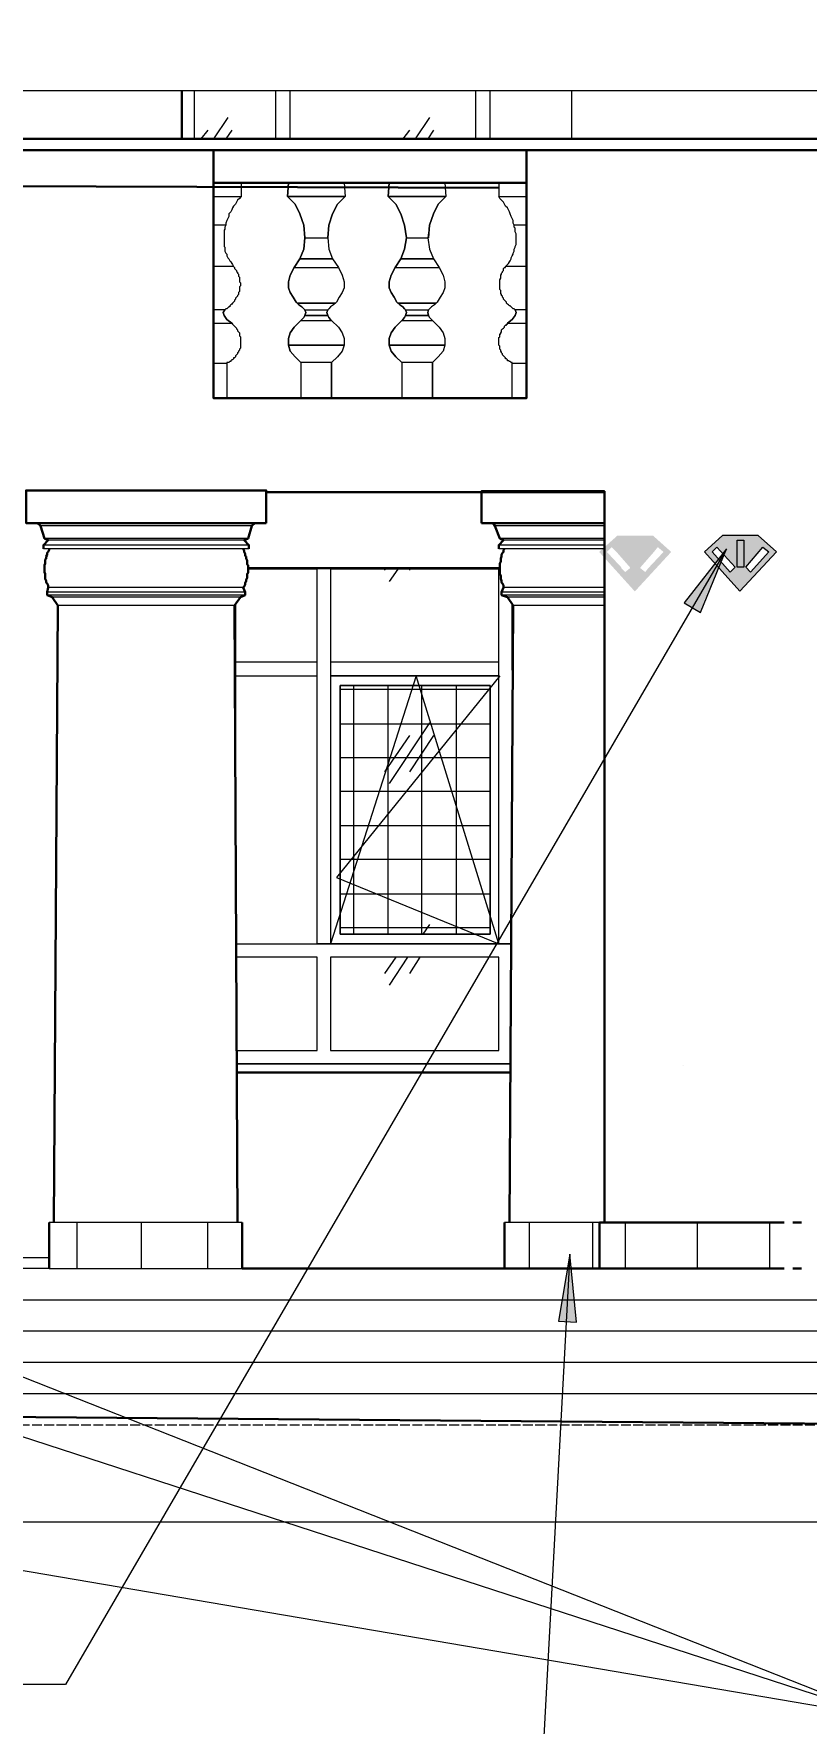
# Model space of a CAD drawing. Header units: millimetres. Extents: x 504091 to 2165846, y 135022 to 442887.
# Drawn here: x 1037907 to 1041310, y 306721 to 314164 of the extents above; entities that cross this region are included whole.
import ezdxf

# ---------------------------------------------------------------- set-up
doc = ezdxf.new("R2010")
doc.units = ezdxf.units.MM
doc.linetypes.add('PDF_IMPORT', pattern=[1, 0.8, -0.2])
doc.layers.get('Defpoints').update_dxf_attribs({"color": 255})
doc.layers.add('+АР_Вспомогательная', color=7, linetype='Continuous', lineweight=9)
doc.layers.add('размеры', color=7, linetype='Continuous', lineweight=9)
for name, color, linetype in [('PDF _Аннотация', 7, 'Continuous'), ('PDF _Витраж', 7, 'Continuous'), ('PDF _Лестницы', 7, 'Continuous'), ('PDF _Линии', 7, 'Continuous'), ('PDF _Перекрытие', 7, 'Continuous'), ('PDF _Стены наружные', 7, 'Continuous'), ('PDF _Узлы', 7, 'Continuous')]:
    doc.layers.add(name, color=color, linetype=linetype)
for name, color, linetype, true_color in [('PDF _Колонны', 7, 'Continuous', 0xfbfbf4), ('PDF _Ограждение', 7, 'Continuous', 0x7f7f7f), ('PDF _Окна', 7, 'Continuous', 0x383e42), ('PDF _Стены штриховка поверхности', 7, 'Continuous', 0xcacbcc)]:
    doc.layers.add(name, color=color, linetype=linetype, true_color=true_color)
doc.styles.add('GOST Common_1', font='GOST_Common.ttf', dxfattribs={"width": 0.9, "height": 250})
doc.styles.add('GOST Common_6', font='GOST_Common.ttf', dxfattribs={"width": 0.9, "height": 200})
doc.dimstyles.new('ADSK_Основной_2_5_мм_Округление_до_10_мм', dxfattribs={"dimscale": 304.8, "dimtxt": 251.428749, "dimasz": 0.463911, "dimexe": 0.492126, "dimexo": 0.492126, "dimgap": 0.098425, "dimtad": 1, "dimdec": 0, "dimrnd": 10, "dimdsep": 46, "dimtxsty": 'GOST Common_1', "dimblk1": 'OBLIQUE', "dimblk2": 'OBLIQUE', "dimsah": 1, "dimcen": 0.09, "dimdle": 0.492126, "dimazin": 2, "dimtfac": 1, "dimtdec": 4, "dimtix": 1, "dimtmove": 0, "dimatfit": 3, "dimfxl": 0, "dimtvp": 1, "dimtolj": 1, "dimtzin": 0, "dimlwd": 20, "dimlwe": 20, "dimarcsym": 0})

# ---------------------------------------------------------------- blocks, each defined once
blk = doc.blocks.new('_Oblique')
at = {"color": 0, "linetype": 'ByBlock', "lineweight": -2}
blk.add_line((-0.5, -0.5), (0.5, 0.5), dxfattribs=at)
blk = doc.blocks.new('*D959')
at = {"layer": 'Defpoints', "color": 0, "lineweight": 20, "transparency": 16777216}
for p in [(1028763.5, 308034.7), (1042002.3, 308089.2), (1042002.3, 307608.4)]:
    blk.add_point(p, dxfattribs=at)
at = {"layer": 'размеры', "color": 0, "transparency": 16777216}
for p, q in [((1028763.5, 307884.7), (1028763.5, 307458.4)), ((1042002.3, 307939.2), (1042002.3, 307458.4)), ((1028613.5, 307608.4), (1042152.3, 307608.4))]:
    blk.add_line(p, q, dxfattribs=at)
at = {"layer": 'размеры', "color": 0, "transparency": 16777216, "xscale": 141.4, "yscale": 141.4, "zscale": 141.4, "rotation": 180}
blk.add_blockref('_Oblique', (1028763.5, 307608.4), dxfattribs=at)
at = {"layer": 'размеры', "color": 0, "transparency": 16777216, "xscale": 141.4, "yscale": 141.4, "zscale": 141.4}
blk.add_blockref('_Oblique', (1042002.3, 307608.4), dxfattribs=at)
at = {"layer": 'размеры', "color": 0, "lineweight": 20, "transparency": 16777216, "insert": (1035382.9, 307738.4), "char_height": 200, "attachment_point": 5, "style": 'GOST Common_6'}
blk.add_mtext('\\A1;13250', dxfattribs=at)

msp = doc.modelspace()

# ---------------------------------------------------------------- hatches: boundary and pattern name
at = {"layer": 'PDF _Аннотация', "transparency": 33554687}
for points in [[(1040856.9798, 311657.2747), (1040958.5623, 311894.3006), (1040772.3277, 311657.2747), (1040844.282, 311614.9486)], [(1040298.2758, 308491.2854), (1040268.6476, 308787.5678), (1040217.8563, 308491.2854), (1040298.2758, 308487.0528)]]:
    msp.add_hatch(color=256, dxfattribs=at).paths.add_polyline_path(points)
at = {"layer": 'PDF _Стены штриховка поверхности', "true_color": 0xfbfbf4, "transparency": 33554687}
h = msp.add_hatch(color=7, dxfattribs=at)
h.paths.add_polyline_path([(1040473.9034, 311881.2887), (1040452.7403, 311902.4517), (1040431.5773, 311881.2887), (1040495.0664, 311813.567), (1040495.0664, 311809.3344), (1040511.9968, 311792.404), (1040533.1599, 311809.3344), (1040533.1599, 311813.567)])
h.paths.add_polyline_path([(1029519.9189, 311881.2887), (1029498.7559, 311902.4517), (1029481.8255, 311881.2887), (1029418.3364, 311813.567), (1029439.4994, 311792.404), (1029460.6624, 311813.567)])
h.paths.add_polyline_path([(1040554.3229, 311707.7518), (1040397.7165, 311881.2887), (1040478.136, 311953.243), (1040634.7424, 311953.243), (1040715.1619, 311881.2887), (1040567.0207, 311720.4497)])
h.paths.add_polyline_path([(1029397.1733, 311707.7518), (1029240.5669, 311881.2887), (1029316.7538, 311953.243), (1029477.5929, 311953.243), (1029553.7798, 311881.2887), (1029414.1038, 311724.6823)], flags=0)
h.paths.add_polyline_path([(1029312.5212, 311881.2887), (1029295.5908, 311902.4517), (1029274.4278, 311881.2887), (1029333.6843, 311813.567), (1029354.8473, 311792.404), (1029376.0103, 311813.567)])
h.paths.add_polyline_path([(1040681.3011, 311881.2887), (1040655.9054, 311902.4517), (1040638.975, 311881.2887), (1040579.7185, 311813.567), (1040579.7185, 311809.3344), (1040600.8816, 311792.404), (1040613.5794, 311809.3344), (1040617.812, 311813.567)])
h.paths.add_polyline_path([(1033992.5137, 313371.166), (1033993.7835, 313366.9334), (1033993.7835, 313371.166)])
h.paths.add_polyline_path([(1030328.8757, 311802.9855), (1030328.3467, 311805.1018), (1030328.3467, 311800.8692)])
h.paths.add_polyline_path([(1040768.7749, 309618.2553), (1040765.9532, 309616.8444), (1040770.1858, 309616.8444)])
h.paths.add_polyline_path([(1029099.48, 309618.2553), (1029096.6583, 309616.8444), (1029100.8909, 309616.8444)])
h.paths.add_polyline_path([(1038743.2655, 313213.3147), (1038742.7675, 313218.7922), (1038742.7675, 313214.5596)])
h.paths.add_polyline_path([(1033058.3776, 312711.5849), (1033062.6102, 312715.1121), (1033058.3776, 312715.1121)])
h.paths.add_polyline_path([(1035737.6172, 312711.5849), (1035741.8498, 312715.1121), (1035737.6172, 312715.1121)])
h.paths.add_polyline_path([(1033719.1621, 313213.3147), (1033718.6641, 313218.7922), (1033718.6641, 313214.5596)])
msp.add_hatch(color=7, dxfattribs=at).paths.add_polyline_path([(1041034.7493, 311932.3941), (1041005.121, 311932.3941), (1041005.121, 311813.8811), (1041034.7493, 311813.8811)])
at = {"layer": 'PDF _Узлы', "true_color": 0xffffff, "transparency": 33554687}
h = msp.add_hatch(color=7, dxfattribs=at)
h.paths.add_polyline_path([(1040975.4928, 311792.7181), (1040958.5623, 311809.6485), (1040895.0733, 311881.6028), (1040916.2363, 311902.7659), (1040996.6558, 311813.8811), (1040996.6558, 311809.6485)])
h.paths.add_polyline_path([(1041064.3775, 311792.7181), (1041043.2145, 311809.6485), (1041043.2145, 311813.8811), (1041077.0753, 311856.2072), (1041119.4014, 311902.7659), (1041144.797, 311881.6028), (1041077.0753, 311809.6485)], flags=0)
h.paths.add_polyline_path([(1041034.7493, 311724.9964), (1041098.2383, 311792.7181), (1041110.9362, 311809.6485), (1041178.6579, 311881.6028), (1041153.2622, 311902.7659), (1041119.4014, 311932.3941), (1041098.2383, 311953.5571), (1040941.6319, 311953.5571), (1040916.2363, 311932.3941), (1040882.3754, 311902.7659), (1040861.2124, 311881.6028), (1040924.7015, 311809.6485), (1040941.6319, 311792.7181), (1041005.121, 311724.9964), (1041017.8188, 311708.066)], flags=0)
h.paths.add_polyline_path([(1041034.7493, 311813.8811), (1041005.121, 311813.8811), (1041005.121, 311932.3941), (1041034.7493, 311932.3941)], flags=0)

# ---------------------------------------------------------------- linework, layer by layer
at = {"layer": '+АР_Вспомогательная', "color": 7, "linetype": 'Continuous', "ltscale": 50}
msp.add_lwpolyline([(1016468.3724, 313914.1869), (1035672.8781, 313914.1869), (1035735.3781, 314164.1869), (1035860.3781, 313664.1869), (1035922.8781, 313914.1869), (1044742.7044, 313914.1869)], dxfattribs=at)
at = {"layer": 'PDF _Аннотация', "lineweight": 9}
for points in [[(1040958.5623, 311894.3006), (1038046.5294, 306891.3603), (1037115.3561, 306891.3603)], [(1035782.0852, 309066.9198), (1041652.7097, 306747.4517), (1042439.9745, 306747.4517), (1041652.7097, 306747.4517), (1041663.4176, 308534.0829)], [(1029109.6709, 308884.2064), (1041652.7097, 306747.4517), (1042439.9745, 306747.4517), (1041652.7097, 306747.4517), (1035079.4725, 308884.9177)], [(1040268.6476, 308787.5678), (1039971.1227, 303283.7254), (1040364.7551, 303283.7254)]]:
    msp.add_lwpolyline(points, dxfattribs=at)
for points in [[(1040958.5623, 311894.3006), (1040772.3277, 311657.2747), (1040844.282, 311614.9486)], [(1040268.6476, 308787.5678), (1040217.8563, 308491.2854), (1040298.2758, 308487.0528)]]:
    msp.add_lwpolyline(points, close=True, dxfattribs=at)
at = {"layer": 'PDF _Витраж', "lineweight": 9}
msp.add_lwpolyline([(1037974.5751, 308724.0787), (1037603.4523, 308724.0787), (1037603.4523, 308772.7617), (1037974.5751, 308772.7617)], dxfattribs=at)
at = {"layer": 'PDF _Колонны', "color": 7, "lineweight": 18}
for points in [[(1038867.655, 311995.8832), (1037936.4816, 311995.8832)], [(1040421.0214, 311995.8832), (1039938.5043, 311995.8832)], [(1038854.9571, 311911.2311), (1037949.1794, 311911.2311)], [(1038854.9571, 311894.3006), (1037949.1794, 311894.3006)], [(1038850.7245, 311940.8593), (1037953.4121, 311940.8593)], [(1038833.7941, 311932.3941), (1037970.3425, 311932.3941)], [(1040421.0214, 311911.2311), (1039955.4347, 311911.2311)], [(1040421.0214, 311894.3006), (1039955.4347, 311894.3006)], [(1040421.0214, 311940.8593), (1039959.6673, 311940.8593)], [(1040421.0214, 311932.3941), (1039976.5977, 311932.3941)], [(1038838.0267, 311703.8334), (1037966.1099, 311703.8334)], [(1038838.0267, 311691.1356), (1037966.1099, 311691.1356)], [(1038829.5615, 311724.9964), (1037970.3425, 311724.9964)], [(1038816.8637, 311682.6703), (1037987.2729, 311682.6703)], [(1040421.0214, 311703.8334), (1039968.1325, 311703.8334)], [(1040421.0214, 311691.1356), (1039968.1325, 311691.1356)], [(1040421.0214, 311724.9964), (1039976.5977, 311724.9964)], [(1040421.0214, 311682.6703), (1039993.5282, 311682.6703)], [(1038791.4681, 311644.5769), (1038012.6685, 311644.5769)], [(1040421.0214, 311644.5769), (1040018.9238, 311644.5769)]]:
    msp.add_lwpolyline(points, dxfattribs=at)
at = {"layer": 'PDF _Лестницы', "linetype": 'PDF_IMPORT', "lineweight": 9, "ltscale": 54.057807}
msp.add_line((1028763.4523, 308034.7168), (1042036.1511, 308034.7168), dxfattribs=at)
at = {"layer": 'PDF _Линии', "lineweight": 9}
for p, q in [((1029041.5476, 308448.7168), (1041719.9642, 308448.7168)), ((1029041.5476, 308310.7168), (1041719.9642, 308310.7168)), ((1029041.5476, 308172.7168), (1041719.9642, 308172.7168))]:
    msp.add_line(p, q, dxfattribs=at)
at = {"layer": 'PDF _Линии', "lineweight": 30}
msp.add_line((1042002.2902, 308034.7168), (1029040.6486, 308142.4136), dxfattribs=at)
for points in [[(1038558.6747, 313701.6234), (1038558.6747, 313914.1869)], [(1029200.3827, 308927.2438), (1029200.3827, 313650.8322), (1029094.5676, 313650.8322), (1029094.5676, 313701.6234), (1041572.2902, 313701.6234), (1041572.2902, 313650.8322)], [(1035731.2939, 313650.8322), (1038698.3507, 313650.8322), (1041589.2207, 313650.8322), (1041589.2207, 308724.0787)], [(1040078.1803, 313650.8322), (1040078.1803, 312558.8198), (1038698.3507, 312558.8198), (1038698.3507, 313650.8322)], [(1040078.1803, 313506.9235), (1038698.3507, 313506.9235)], [(1038931.1441, 312144.0244), (1040421.0214, 312144.0244), (1040421.0214, 308927.2438)], [(1037923.7838, 312008.581), (1037936.4816, 311995.8832), (1037953.4121, 311940.8593), (1037970.3425, 311932.3941), (1037949.1794, 311911.2311), (1037949.1794, 311894.3006)], [(1038854.9571, 311894.3006), (1038854.9571, 311911.2311), (1038833.7941, 311932.3941), (1038850.7245, 311940.8593), (1038867.655, 311995.8832), (1038880.3528, 312008.581)], [(1039930.0391, 312008.581), (1039938.5043, 311995.8832), (1039959.6673, 311940.8593), (1039976.5977, 311932.3941), (1039955.4347, 311911.2311), (1039955.4347, 311894.3006)], [(1037995.7381, 308927.2438), (1038012.6685, 311644.5769), (1037987.2729, 311682.6703), (1037966.1099, 311691.1356), (1037966.1099, 311703.8334), (1037970.3425, 311724.9964), (1037970.3425, 311733.4616), (1037966.1099, 311741.9268), (1037961.8773, 311746.1594), (1037961.8773, 311754.6246), (1037957.6447, 311763.0899), (1037957.6447, 311771.5551), (1037957.6447, 311775.7877), (1037957.6447, 311784.2529), (1037953.4121, 311792.7181), (1037953.4121, 311801.1833), (1037953.4121, 311809.6485), (1037953.4121, 311813.8811), (1037953.4121, 311822.3463), (1037957.6447, 311830.8116), (1037957.6447, 311839.2768), (1037957.6447, 311847.742), (1037961.8773, 311851.9746), (1037961.8773, 311860.4398), (1037966.1099, 311868.905), (1037966.1099, 311877.3702), (1037970.3425, 311881.6028), (1037974.5751, 311890.068), (1037974.5751, 311894.3006)], [(1038829.5615, 311894.3006), (1038833.7941, 311885.8354), (1038833.7941, 311881.6028), (1038838.0267, 311873.1376), (1038838.0267, 311864.6724), (1038842.2593, 311860.4398), (1038842.2593, 311851.9746), (1038846.4919, 311843.5094), (1038846.4919, 311835.0442), (1038846.4919, 311826.5789), (1038850.7245, 311822.3463), (1038850.7245, 311813.8811), (1038850.7245, 311805.4159), (1038850.7245, 311796.9507), (1038850.7245, 311788.4855), (1038846.4919, 311784.2529), (1038846.4919, 311775.7877), (1038846.4919, 311767.3225), (1038842.2593, 311758.8572), (1038842.2593, 311750.392), (1038838.0267, 311746.1594), (1038838.0267, 311737.6942), (1038833.7941, 311729.229), (1038829.5615, 311724.9964), (1038838.0267, 311703.8334), (1038838.0267, 311691.1356), (1038816.8637, 311682.6703), (1038791.4681, 311644.5769), (1038804.1659, 308927.2438)], [(1040001.9934, 308927.2438), (1040018.9238, 311644.5769), (1039993.5282, 311682.6703), (1039968.1325, 311691.1356), (1039968.1325, 311703.8334), (1039976.5977, 311724.9964), (1039976.5977, 311733.4616), (1039972.3651, 311741.9268), (1039968.1325, 311746.1594), (1039968.1325, 311754.6246), (1039963.8999, 311763.0899), (1039963.8999, 311771.5551), (1039963.8999, 311775.7877), (1039959.6673, 311784.2529), (1039959.6673, 311792.7181), (1039959.6673, 311801.1833), (1039959.6673, 311809.6485), (1039959.6673, 311813.8811), (1039959.6673, 311822.3463), (1039959.6673, 311830.8116), (1039963.8999, 311839.2768), (1039963.8999, 311847.742), (1039963.8999, 311851.9746), (1039968.1325, 311860.4398), (1039968.1325, 311868.905), (1039972.3651, 311877.3702), (1039976.5977, 311881.6028), (1039976.5977, 311890.068), (1039980.8304, 311894.3006)], [(1038850.7245, 311809.6485), (1039959.6673, 311809.6485)], [(1040006.226, 309587.5303), (1038804.1659, 309587.5303)], [(1037974.5751, 308927.2438), (1037974.5751, 308724.0787)], [(1038825.3289, 308927.2438), (1038825.3289, 308724.0787), (1040399.8584, 308724.0787)], [(1039980.8304, 308927.2438), (1039980.8304, 308724.0787)], [(1041212.5187, 308927.2438), (1040399.8584, 308927.2438), (1040399.8584, 308724.0787), (1041212.5187, 308724.0787)], [(1041288.7056, 308927.2438), (1041250.6122, 308927.2438)], [(1041250.6122, 308724.0787), (1041288.7056, 308724.0787)]]:
    msp.add_lwpolyline(points, dxfattribs=at)
at = {"layer": 'PDF _Линии', "lineweight": 30, "ltscale": 21.292934}
msp.add_lwpolyline([(1040078.1803, 313650.8322), (1030614.0732, 313650.8322)], dxfattribs=at)
at = {"layer": 'PDF _Линии', "lineweight": 30, "ltscale": 2.370585}
msp.add_lwpolyline([(1039955.4347, 313485.7605), (1037293.1255, 313494.2257)], dxfattribs=at)
at = {"layer": 'PDF _Линии', "lineweight": 30}
for points in [[(1038931.1441, 312008.581), (1038931.1441, 312152.4896), (1037872.9925, 312152.4896), (1037872.9925, 312008.581)], [(1039879.2478, 312008.581), (1040421.0214, 312008.581), (1040421.0214, 312148.257), (1039879.2478, 312148.257)]]:
    msp.add_lwpolyline(points, close=True, dxfattribs=at)
at = {"layer": 'PDF _Линии', "lineweight": 9}
for points in [[(1041098.2383, 311953.5571), (1040941.6319, 311953.5571), (1040861.2124, 311881.6028), (1041017.8188, 311708.066), (1041178.6579, 311881.6028)], [(1040895.0733, 311881.6028), (1040916.2363, 311902.7659), (1040996.6558, 311813.8811), (1040975.4928, 311792.7181)], [(1041034.7493, 311932.3941), (1041034.7493, 311813.8811), (1041005.121, 311813.8811), (1041005.121, 311932.3941)], [(1041144.797, 311881.6028), (1041064.3775, 311792.7181), (1041043.2145, 311813.8811), (1041119.4014, 311902.7659)], [(1039917.3413, 311293.2706), (1039257.0547, 311293.2706), (1039257.0547, 310197.0256), (1039917.3413, 310197.0256)]]:
    msp.add_lwpolyline(points, close=True, dxfattribs=at)
at = {"layer": 'PDF _Линии', "lineweight": 9, "ltscale": 3.113048}
msp.add_lwpolyline([(1039959.6673, 311335.5966), (1039240.1243, 310446.7494), (1039955.4347, 310154.6996), (1039591.4306, 311335.5966), (1039214.7287, 310154.6996)], dxfattribs=at)
at = {"layer": 'PDF _Линии', "lineweight": 9}
msp.add_lwpolyline([(1029041.5476, 308586.7168), (1041719.9642, 308586.7168)], dxfattribs=at)
at = {"layer": 'PDF _Ограждение', "color": 7, "lineweight": 9}
for points in [[(1038821.0963, 313506.9235), (1038821.0963, 313447.6671), (1038812.6311, 313439.2018), (1038804.1659, 313430.7366), (1038799.9333, 313422.2714), (1038795.7007, 313413.8062), (1038787.2354, 313405.341), (1038783.0028, 313396.8758), (1038778.7702, 313388.4106), (1038774.5376, 313379.9454), (1038766.0724, 313371.4802), (1038766.0724, 313358.7823), (1038761.8398, 313350.3171), (1038757.6072, 313341.8519), (1038753.3746, 313329.1541), (1038753.3746, 313320.6889), (1038749.142, 313312.2237), (1038749.142, 313303.7585), (1038744.9094, 313299.5258), (1038744.9094, 313291.0606), (1038744.9094, 313282.5954), (1038744.9094, 313274.1302), (1038744.9094, 313265.665), (1038744.9094, 313261.4324), (1038744.9094, 313252.9672), (1038744.9094, 313244.502), (1038744.9094, 313236.0368), (1038744.9094, 313227.5715), (1038749.142, 313223.3389), (1038749.142, 313214.8737), (1038749.142, 313206.4085), (1038753.3746, 313197.9433), (1038757.6072, 313193.7107), (1038757.6072, 313185.2455), (1038761.8398, 313176.7803), (1038766.0724, 313172.5477), (1038770.305, 313164.0825), (1038774.5376, 313159.8498), (1038778.7702, 313151.3846), (1038783.0028, 313147.152), (1038787.2354, 313138.6868), (1038791.4681, 313134.4542), (1038791.4681, 313130.2216), (1038795.7007, 313125.989), (1038799.9333, 313121.7564), (1038799.9333, 313117.5238), (1038804.1659, 313113.2912), (1038804.1659, 313109.0586), (1038808.3985, 313104.826), (1038808.3985, 313100.5934), (1038808.3985, 313096.3608), (1038812.6311, 313092.1282), (1038812.6311, 313083.6629), (1038812.6311, 313079.4303), (1038812.6311, 313075.1977), (1038812.6311, 313070.9651), (1038816.8637, 313066.7325), (1038816.8637, 313058.2673), (1038816.8637, 313054.0347), (1038812.6311, 313049.8021), (1038812.6311, 313045.5695), (1038812.6311, 313041.3369), (1038812.6311, 313032.8717), (1038812.6311, 313028.6391), (1038808.3985, 313024.4065), (1038808.3985, 313020.1738), (1038808.3985, 313015.9412), (1038804.1659, 313011.7086), (1038804.1659, 313007.476), (1038799.9333, 313003.2434), (1038795.7007, 312999.0108), (1038795.7007, 312994.7782), (1038791.4681, 312990.5456), (1038791.4681, 312986.313), (1038787.2354, 312982.0804), (1038783.0028, 312977.8478), (1038778.7702, 312973.6152), (1038774.5376, 312969.3826), (1038770.305, 312965.15), (1038770.305, 312960.9174), (1038766.0724, 312960.9174), (1038761.8398, 312956.6848), (1038757.6072, 312952.4522), (1038753.3746, 312952.4522), (1038749.142, 312948.2195), (1038740.6768, 312935.5217), (1038744.9094, 312922.8239), (1038757.6072, 312905.8935), (1038778.7702, 312888.9631), (1038757.6072, 312905.8935), (1038744.9094, 312922.8239), (1038740.6768, 312935.5217), (1038749.142, 312948.2195), (1038698.3507, 312948.2195)], [(1039218.9613, 312558.8198), (1039218.9613, 312715.4262), (1039083.5179, 312715.4262), (1039058.1222, 312740.8219), (1039036.9592, 312766.2175), (1039028.494, 312791.6131), (1039028.494, 312821.2414), (1039036.9592, 312846.637), (1039053.8896, 312872.0326), (1039083.5179, 312901.6609), (1039087.7505, 312905.8935), (1039096.2157, 312914.3587), (1039100.4483, 312922.8239), (1039104.6809, 312935.5217), (1039100.4483, 312948.2195), (1039096.2157, 312952.4522), (1039087.7505, 312960.9174), (1039075.0527, 312969.3826), (1039062.3548, 312982.0804), (1039049.657, 313003.2434), (1039036.9592, 313024.4065), (1039028.494, 313045.5695), (1039028.494, 313070.9651), (1039036.9592, 313100.5934), (1039053.8896, 313134.4542), (1039079.2853, 313172.5477), (1039096.2157, 313214.8737), (1039100.4483, 313265.665), (1039096.2157, 313320.6889), (1039079.2853, 313371.4802), (1039058.1222, 313413.8062), (1039024.2614, 313447.6671), (1039028.494, 313506.9235)], [(1039273.9851, 313506.9235), (1039278.2177, 313447.6671), (1039024.2614, 313447.6671), (1039058.1222, 313413.8062), (1039079.2853, 313371.4802), (1039096.2157, 313320.6889), (1039100.4483, 313265.665), (1039096.2157, 313214.8737), (1039079.2853, 313172.5477), (1039053.8896, 313134.4542), (1039036.9592, 313100.5934), (1039028.494, 313070.9651), (1039028.494, 313045.5695), (1039036.9592, 313024.4065), (1039049.657, 313003.2434), (1039062.3548, 312982.0804), (1039075.0527, 312969.3826), (1039087.7505, 312960.9174), (1039096.2157, 312952.4522), (1039100.4483, 312948.2195), (1039104.6809, 312935.5217), (1039100.4483, 312922.8239), (1039096.2157, 312914.3587), (1039087.7505, 312905.8935), (1039083.5179, 312901.6609), (1039053.8896, 312872.0326), (1039036.9592, 312846.637), (1039028.494, 312821.2414), (1039028.494, 312791.6131), (1039036.9592, 312766.2175), (1039058.1222, 312740.8219), (1039083.5179, 312715.4262), (1039083.5179, 312558.8198)], [(1039028.494, 313506.9235), (1039024.2614, 313447.6671), (1039278.2177, 313447.6671), (1039244.3569, 313413.8062), (1039223.1939, 313371.4802), (1039206.2634, 313320.6889), (1039202.0308, 313265.665), (1039206.2634, 313214.8737), (1039223.1939, 313172.5477), (1039248.5895, 313134.4542), (1039265.5199, 313100.5934), (1039273.9851, 313070.9651), (1039273.9851, 313045.5695), (1039265.5199, 313024.4065), (1039252.8221, 313003.2434), (1039240.1243, 312982.0804), (1039227.4265, 312969.3826), (1039214.7287, 312960.9174), (1039206.2634, 312952.4522), (1039202.0308, 312948.2195), (1039197.7982, 312935.5217), (1039202.0308, 312922.8239), (1039206.2634, 312914.3587), (1039214.7287, 312905.8935), (1039218.9613, 312901.6609), (1039248.5895, 312872.0326), (1039265.5199, 312846.637), (1039273.9851, 312821.2414), (1039273.9851, 312791.6131), (1039265.5199, 312766.2175), (1039244.3569, 312740.8219), (1039218.9613, 312715.4262), (1039218.9613, 312558.8198)], [(1039663.3849, 312558.8198), (1039663.3849, 312715.4262), (1039527.9415, 312715.4262), (1039502.5459, 312740.8219), (1039481.3828, 312766.2175), (1039472.9176, 312791.6131), (1039472.9176, 312821.2414), (1039481.3828, 312846.637), (1039498.3133, 312872.0326), (1039527.9415, 312901.6609), (1039532.1741, 312905.8935), (1039540.6393, 312914.3587), (1039544.8719, 312922.8239), (1039549.1045, 312935.5217), (1039544.8719, 312948.2195), (1039540.6393, 312952.4522), (1039532.1741, 312960.9174), (1039519.4763, 312969.3826), (1039506.7785, 312982.0804), (1039494.0807, 313003.2434), (1039481.3828, 313024.4065), (1039472.9176, 313045.5695), (1039472.9176, 313070.9651), (1039481.3828, 313100.5934), (1039498.3133, 313134.4542), (1039523.7089, 313172.5477), (1039540.6393, 313214.8737), (1039549.1045, 313265.665), (1039540.6393, 313320.6889), (1039523.7089, 313371.4802), (1039502.5459, 313413.8062), (1039468.685, 313447.6671), (1039472.9176, 313506.9235)], [(1039718.4088, 313506.9235), (1039722.6414, 313447.6671), (1039468.685, 313447.6671), (1039502.5459, 313413.8062), (1039523.7089, 313371.4802), (1039540.6393, 313320.6889), (1039549.1045, 313265.665), (1039540.6393, 313214.8737), (1039523.7089, 313172.5477), (1039498.3133, 313134.4542), (1039481.3828, 313100.5934), (1039472.9176, 313070.9651), (1039472.9176, 313045.5695), (1039481.3828, 313024.4065), (1039494.0807, 313003.2434), (1039506.7785, 312982.0804), (1039519.4763, 312969.3826), (1039532.1741, 312960.9174), (1039540.6393, 312952.4522), (1039544.8719, 312948.2195), (1039549.1045, 312935.5217), (1039544.8719, 312922.8239), (1039540.6393, 312914.3587), (1039532.1741, 312905.8935), (1039527.9415, 312901.6609), (1039498.3133, 312872.0326), (1039481.3828, 312846.637), (1039472.9176, 312821.2414), (1039472.9176, 312791.6131), (1039481.3828, 312766.2175), (1039502.5459, 312740.8219), (1039527.9415, 312715.4262), (1039527.9415, 312558.8198)], [(1039472.9176, 313506.9235), (1039468.685, 313447.6671), (1039722.6414, 313447.6671), (1039688.7805, 313413.8062), (1039667.6175, 313371.4802), (1039650.6871, 313320.6889), (1039642.2219, 313265.665), (1039650.6871, 313214.8737), (1039667.6175, 313172.5477), (1039693.0131, 313134.4542), (1039709.9436, 313100.5934), (1039718.4088, 313070.9651), (1039718.4088, 313045.5695), (1039709.9436, 313024.4065), (1039697.2457, 313003.2434), (1039684.5479, 312982.0804), (1039671.8501, 312969.3826), (1039659.1523, 312960.9174), (1039650.6871, 312952.4522), (1039646.4545, 312948.2195), (1039642.2219, 312935.5217), (1039646.4545, 312922.8239), (1039650.6871, 312914.3587), (1039659.1523, 312905.8935), (1039663.3849, 312901.6609), (1039693.0131, 312872.0326), (1039709.9436, 312846.637), (1039718.4088, 312821.2414), (1039718.4088, 312791.6131), (1039709.9436, 312766.2175), (1039688.7805, 312740.8219), (1039663.3849, 312715.4262), (1039663.3849, 312558.8198)], [(1039955.4347, 313506.9235), (1039955.4347, 313447.6671), (1040078.1803, 313447.6671)], [(1038698.3507, 313447.6671), (1038821.0963, 313447.6671)], [(1040078.1803, 312948.2195), (1040027.389, 312948.2195), (1040031.6216, 312935.5217), (1040027.389, 312922.8239), (1040014.6912, 312905.8935), (1039993.5282, 312888.9631), (1040014.6912, 312905.8935), (1040027.389, 312922.8239), (1040031.6216, 312935.5217), (1040027.389, 312948.2195), (1040023.1564, 312952.4522), (1040018.9238, 312952.4522), (1040014.6912, 312956.6848), (1040010.4586, 312960.9174), (1040006.226, 312965.15), (1040001.9934, 312965.15), (1039997.7608, 312969.3826), (1039993.5282, 312973.6152), (1039989.2956, 312977.8478), (1039989.2956, 312982.0804), (1039985.063, 312986.313), (1039980.8304, 312990.5456), (1039976.5977, 312994.7782), (1039976.5977, 312999.0108), (1039972.3651, 313003.2434), (1039972.3651, 313007.476), (1039968.1325, 313011.7086), (1039968.1325, 313015.9412), (1039963.8999, 313020.1738), (1039963.8999, 313024.4065), (1039963.8999, 313032.8717), (1039959.6673, 313037.1043), (1039959.6673, 313041.3369), (1039959.6673, 313045.5695), (1039959.6673, 313049.8021), (1039959.6673, 313054.0347), (1039959.6673, 313062.4999), (1039959.6673, 313066.7325), (1039959.6673, 313070.9651), (1039959.6673, 313075.1977), (1039959.6673, 313079.4303), (1039963.8999, 313087.8955), (1039963.8999, 313092.1282), (1039963.8999, 313096.3608), (1039963.8999, 313100.5934), (1039968.1325, 313104.826), (1039968.1325, 313109.0586), (1039972.3651, 313113.2912), (1039972.3651, 313117.5238), (1039976.5977, 313121.7564), (1039976.5977, 313130.2216), (1039980.8304, 313134.4542), (1039985.063, 313134.4542), (1039985.063, 313138.6868), (1039993.5282, 313147.152), (1039997.7608, 313151.3846), (1040001.9934, 313159.8498), (1040006.226, 313164.0825), (1040010.4586, 313172.5477), (1040010.4586, 313176.7803), (1040014.6912, 313185.2455), (1040018.9238, 313193.7107), (1040018.9238, 313197.9433), (1040023.1564, 313206.4085), (1040023.1564, 313214.8737), (1040027.389, 313223.3389), (1040027.389, 313227.5715), (1040031.6216, 313236.0368), (1040031.6216, 313244.502), (1040031.6216, 313252.9672), (1040031.6216, 313261.4324), (1040031.6216, 313269.8976), (1040031.6216, 313274.1302), (1040031.6216, 313282.5954), (1040027.389, 313291.0606), (1040027.389, 313299.5258), (1040027.389, 313307.9911), (1040023.1564, 313312.2237), (1040023.1564, 313320.6889), (1040018.9238, 313329.1541), (1040018.9238, 313341.8519), (1040014.6912, 313350.3171), (1040010.4586, 313358.7823), (1040006.226, 313371.4802), (1040001.9934, 313379.9454), (1039997.7608, 313388.4106), (1039993.5282, 313396.8758), (1039985.063, 313405.341), (1039980.8304, 313413.8062), (1039976.5977, 313422.2714), (1039968.1325, 313430.7366), (1039959.6673, 313439.2018), (1039955.4347, 313447.6671)], [(1038753.3746, 313320.6889), (1038698.3507, 313320.6889)], [(1040078.1803, 313320.6889), (1040023.1564, 313320.6889)], [(1039100.4483, 313265.665), (1039202.0308, 313265.665)], [(1039549.1045, 313265.665), (1039646.4545, 313265.665)], [(1038787.2354, 313138.6868), (1038698.3507, 313138.6868)], [(1039053.8896, 313134.4542), (1039248.5895, 313134.4542)], [(1039498.3133, 313134.4542), (1039693.0131, 313134.4542)], [(1040078.1803, 313138.6868), (1039985.063, 313138.6868)], [(1039100.4483, 312948.2195), (1039202.0308, 312948.2195)], [(1039544.8719, 312948.2195), (1039646.4545, 312948.2195)], [(1038698.3507, 312888.9631), (1038778.7702, 312888.9631), (1038783.0028, 312884.7305), (1038787.2354, 312880.4979), (1038791.4681, 312876.2652), (1038795.7007, 312872.0326), (1038799.9333, 312867.8), (1038799.9333, 312863.5674), (1038804.1659, 312859.3348), (1038804.1659, 312855.1022), (1038808.3985, 312850.8696), (1038812.6311, 312846.637), (1038812.6311, 312842.4044), (1038812.6311, 312838.1718), (1038812.6311, 312833.9392), (1038816.8637, 312829.7066), (1038816.8637, 312825.474), (1038816.8637, 312821.2414), (1038816.8637, 312817.0088), (1038816.8637, 312812.7762), (1038816.8637, 312808.5435), (1038816.8637, 312804.3109), (1038816.8637, 312800.0783), (1038816.8637, 312795.8457), (1038816.8637, 312791.6131), (1038816.8637, 312787.3805), (1038816.8637, 312783.1479), (1038816.8637, 312778.9153), (1038812.6311, 312774.6827), (1038812.6311, 312770.4501), (1038808.3985, 312766.2175), (1038808.3985, 312761.9849), (1038804.1659, 312757.7523), (1038804.1659, 312753.5197), (1038799.9333, 312749.2871), (1038795.7007, 312745.0545), (1038795.7007, 312740.8219), (1038791.4681, 312736.5892), (1038787.2354, 312736.5892), (1038787.2354, 312732.3566), (1038783.0028, 312728.124), (1038778.7702, 312728.124), (1038774.5376, 312723.8914), (1038774.5376, 312719.6588), (1038770.305, 312719.6588), (1038766.0724, 312715.4262), (1038761.8398, 312715.4262), (1038757.6072, 312715.4262), (1038757.6072, 312711.1936), (1038757.6072, 312558.8198)], [(1039083.5179, 312901.6609), (1039218.9613, 312901.6609)], [(1039527.9415, 312901.6609), (1039663.3849, 312901.6609)], [(1040014.6912, 312558.8198), (1040014.6912, 312711.1936), (1040014.6912, 312715.4262), (1040010.4586, 312715.4262), (1040006.226, 312719.6588), (1040001.9934, 312719.6588), (1039997.7608, 312723.8914), (1039993.5282, 312723.8914), (1039993.5282, 312728.124), (1039989.2956, 312732.3566), (1039985.063, 312732.3566), (1039985.063, 312736.5892), (1039980.8304, 312740.8219), (1039976.5977, 312745.0545), (1039972.3651, 312749.2871), (1039972.3651, 312753.5197), (1039968.1325, 312757.7523), (1039968.1325, 312761.9849), (1039963.8999, 312766.2175), (1039963.8999, 312770.4501), (1039959.6673, 312774.6827), (1039959.6673, 312778.9153), (1039959.6673, 312783.1479), (1039959.6673, 312787.3805), (1039955.4347, 312791.6131), (1039955.4347, 312795.8457), (1039955.4347, 312800.0783), (1039955.4347, 312804.3109), (1039955.4347, 312808.5435), (1039955.4347, 312812.7762), (1039955.4347, 312817.0088), (1039955.4347, 312821.2414), (1039955.4347, 312825.474), (1039959.6673, 312829.7066), (1039959.6673, 312833.9392), (1039959.6673, 312838.1718), (1039959.6673, 312842.4044), (1039963.8999, 312842.4044), (1039963.8999, 312846.637), (1039968.1325, 312850.8696), (1039968.1325, 312855.1022), (1039968.1325, 312859.3348), (1039972.3651, 312863.5674), (1039976.5977, 312867.8), (1039980.8304, 312872.0326), (1039980.8304, 312876.2652), (1039985.063, 312880.4979), (1039989.2956, 312880.4979), (1039989.2956, 312884.7305), (1039993.5282, 312884.7305), (1039993.5282, 312888.9631), (1040078.1803, 312888.9631)], [(1038757.6072, 312711.1936), (1038698.3507, 312711.1936)], [(1040078.1803, 312711.1936), (1040014.6912, 312711.1936)]]:
    msp.add_lwpolyline(points, dxfattribs=at)
for points in [[(1039278.2177, 313447.6671), (1039244.3569, 313413.8062), (1039223.1939, 313371.4802), (1039206.2634, 313320.6889), (1039202.0308, 313265.665), (1039206.2634, 313320.6889), (1039223.1939, 313371.4802), (1039244.3569, 313413.8062)], [(1039722.6414, 313447.6671), (1039688.7805, 313413.8062), (1039667.6175, 313371.4802), (1039650.6871, 313320.6889), (1039646.4545, 313265.665), (1039650.6871, 313320.6889), (1039667.6175, 313371.4802), (1039688.7805, 313413.8062)], [(1039202.0308, 312948.2195), (1039197.7982, 312935.5217), (1039202.0308, 312922.8239), (1039206.2634, 312914.3587), (1039214.7287, 312905.8935), (1039218.9613, 312901.6609), (1039214.7287, 312905.8935), (1039206.2634, 312914.3587), (1039202.0308, 312922.8239), (1039197.7982, 312935.5217)], [(1039646.4545, 312948.2195), (1039642.2219, 312935.5217), (1039646.4545, 312922.8239), (1039650.6871, 312914.3587), (1039659.1523, 312905.8935), (1039663.3849, 312901.6609), (1039659.1523, 312905.8935), (1039650.6871, 312914.3587), (1039646.4545, 312922.8239), (1039642.2219, 312935.5217)]]:
    msp.add_lwpolyline(points, close=True, dxfattribs=at)
at = {"layer": 'PDF _Ограждение', "color": 7, "lineweight": 0, "true_color": 0xfbfbf4}
for points in [[(1039223.1939, 313172.5477), (1039079.2853, 313172.5477), (1039223.1939, 313172.5477)], [(1039667.6175, 313172.5477), (1039523.7089, 313172.5477), (1039667.6175, 313172.5477)], [(1039235.8917, 312977.8478), (1039066.5874, 312977.8478), (1039235.8917, 312977.8478)], [(1039680.3153, 312977.8478), (1039511.0111, 312977.8478), (1039680.3153, 312977.8478)], [(1039202.0308, 312922.8239), (1039100.4483, 312922.8239), (1039202.0308, 312922.8239)], [(1039646.4545, 312922.8239), (1039544.8719, 312922.8239), (1039646.4545, 312922.8239)], [(1039273.9851, 312791.6131), (1039028.494, 312791.6131), (1039273.9851, 312791.6131)], [(1039718.4088, 312791.6131), (1039472.9176, 312791.6131), (1039718.4088, 312791.6131)]]:
    msp.add_lwpolyline(points, dxfattribs=at)
at = {"layer": 'PDF _Окна', "color": 7, "lineweight": 9}
for points in [[(1038613.6986, 313914.1869), (1038613.6986, 313701.6234)], [(1038973.4701, 313701.6234), (1038973.4701, 313914.1869)], [(1039036.9592, 313701.6234), (1039036.9592, 313914.1869)], [(1039853.8522, 313701.6234), (1039853.8522, 313914.1869)], [(1039917.3413, 313701.6234), (1039917.3413, 313914.1869)], [(1040277.1128, 313701.6234), (1040277.1128, 313914.1869)], [(1038761.8398, 313794.7408), (1038698.3507, 313701.6234)], [(1039650.6871, 313794.7408), (1039587.198, 313701.6234)], [(1038672.9551, 313739.7169), (1038643.3268, 313701.6234)], [(1038778.7702, 313739.7169), (1038753.3746, 313701.6234)], [(1039561.8024, 313739.7169), (1039532.1741, 313701.6234)], [(1039667.6175, 313739.7169), (1039642.2219, 313701.6234)], [(1038799.9333, 310154.6996), (1039155.4722, 310154.6996), (1039155.4722, 311805.4159), (1038850.7245, 311805.4159)], [(1039455.9872, 311805.4159), (1039451.7546, 311801.1833)], [(1039511.0111, 311805.4159), (1039472.9176, 311750.392)], [(1039561.8024, 311805.4159), (1039561.8024, 311801.1833)], [(1038795.7007, 311653.0421), (1038795.7007, 310717.6362)], [(1040014.6912, 311394.8531), (1040014.6912, 311360.9923), (1040014.6912, 311648.8095)], [(1039561.8024, 311073.1751), (1039451.7546, 310912.336)], [(1039650.6871, 311128.1989), (1039472.9176, 310861.5448)], [(1039667.6175, 311073.1751), (1039561.8024, 310912.336)], [(1039650.6871, 310239.3517), (1039621.0588, 310197.0256)], [(1038804.1659, 309684.8803), (1039155.4722, 309684.8803), (1039155.4722, 310095.4431), (1038799.9333, 310095.4431)], [(1039502.5459, 310095.4431), (1039451.7546, 310023.4888)], [(1039553.3371, 310095.4431), (1039472.9176, 309972.6975)], [(1039608.361, 310095.4431), (1039561.8024, 310023.4888)], [(1038804.1659, 309625.6238), (1040006.226, 309625.6238), (1038804.1659, 309625.6238)]]:
    msp.add_lwpolyline(points, dxfattribs=at)
for points in [[(1039214.7287, 311805.4159), (1039214.7287, 310154.6996), (1039955.4347, 310154.6996), (1039955.4347, 311805.4159)], [(1039155.4722, 311394.8531), (1038795.7007, 311394.8531), (1038795.7007, 311335.5966), (1039155.4722, 311335.5966)], [(1039955.4347, 311394.8531), (1039214.7287, 311394.8531), (1039214.7287, 311335.5966), (1039955.4347, 311335.5966)], [(1039214.7287, 311335.5966), (1039214.7287, 310154.6996), (1039955.4347, 310154.6996), (1039955.4347, 311335.5966)], [(1039917.3413, 310197.0256), (1039257.0547, 310197.0256), (1039257.0547, 311293.2706), (1039917.3413, 311293.2706)], [(1039955.4347, 309684.8803), (1039955.4347, 310095.4431), (1039214.7287, 310095.4431), (1039214.7287, 309684.8803)]]:
    msp.add_lwpolyline(points, close=True, dxfattribs=at)
at = {"layer": 'PDF _Окна', "lineweight": 0}
msp.add_lwpolyline([(1040010.4586, 310154.6996), (1039155.4722, 310154.6996), (1040010.4586, 310154.6996)], dxfattribs=at)
at = {"layer": 'PDF _Перекрытие', "lineweight": 18}
msp.add_lwpolyline([(1038698.3507, 313506.9235), (1038698.3507, 313650.8322)], dxfattribs=at)
at = {"layer": 'PDF _Стены наружные', "lineweight": 18}
for points in [[(1038825.3289, 308927.2438), (1037974.5751, 308927.2438)], [(1040399.8584, 308927.2438), (1039980.8304, 308927.2438)], [(1037974.5751, 308724.0787), (1038825.3289, 308724.0787)]]:
    msp.add_lwpolyline(points, dxfattribs=at)
at = {"layer": 'PDF _Стены штриховка поверхности', "color": 7, "lineweight": 9}
for points in [[(1037974.5751, 308724.0787), (1037974.5751, 308927.2438)], [(1038097.3207, 308724.0787), (1038097.3207, 308927.2438)], [(1038380.9053, 308724.0787), (1038380.9053, 308927.2438)], [(1038672.9551, 308724.0787), (1038672.9551, 308927.2438)], [(1038825.3289, 308724.0787), (1038825.3289, 308927.2438)], [(1040090.8781, 308724.0787), (1040090.8781, 308927.2438)], [(1040370.2301, 308724.0787), (1040370.2301, 308927.2438)], [(1040514.1387, 308724.0787), (1040514.1387, 308927.2438)], [(1040831.5842, 308724.0787), (1040831.5842, 308927.2438)], [(1041149.0296, 308724.0787), (1041149.0296, 308927.2438)]]:
    msp.add_lwpolyline(points, dxfattribs=at)
at = {"layer": 'PDF _Узлы', "color": 251, "lineweight": 9, "true_color": 0x494949}
for points in [[(1039316.3112, 310197.0256), (1039316.3112, 311293.2706)], [(1039468.685, 310197.0256), (1039468.685, 311293.2706)], [(1039616.8262, 310197.0256), (1039616.8262, 311293.2706)], [(1039769.2, 310197.0256), (1039769.2, 311293.2706)], [(1039257.0547, 311276.3402), (1039917.3413, 311276.3402)], [(1039257.0547, 311123.9663), (1039917.3413, 311123.9663)], [(1039257.0547, 310975.8251), (1039917.3413, 310975.8251)], [(1039257.0547, 310827.6839), (1039917.3413, 310827.6839)], [(1039257.0547, 310675.3101), (1039917.3413, 310675.3101)], [(1039257.0547, 310527.1689), (1039917.3413, 310527.1689)], [(1039257.0547, 310374.7951), (1039917.3413, 310374.7951)], [(1039257.0547, 310226.6539), (1039917.3413, 310226.6539)]]:
    msp.add_lwpolyline(points, dxfattribs=at)

# ---------------------------------------------------------------- dimensions: what is measured, and where the dimension line sits
at = {"layer": 'размеры', "lineweight": 20}
dim = msp.add_linear_dim(base=(1042002.2902, 307608.3524), p1=(1028763.4523, 308034.7168), p2=(1042002.2902, 308089.1878), text='13250', dimstyle='ADSK_Основной_2_5_мм_Округление_до_10_мм', override={"dimtxt": 200, "dimpost": '<>', "dimtxsty": 'GOST Common_6', "dimfxl": 1633.351185, "dimlwd": 65535, "dimlwe": 65535}, dxfattribs=at)
dim.commit()
dim.dimension.update_dxf_attribs({"geometry": '*D959', "text_midpoint": (1035382.8713, 307738.3524)})

doc.saveas('drawing.dxf')
